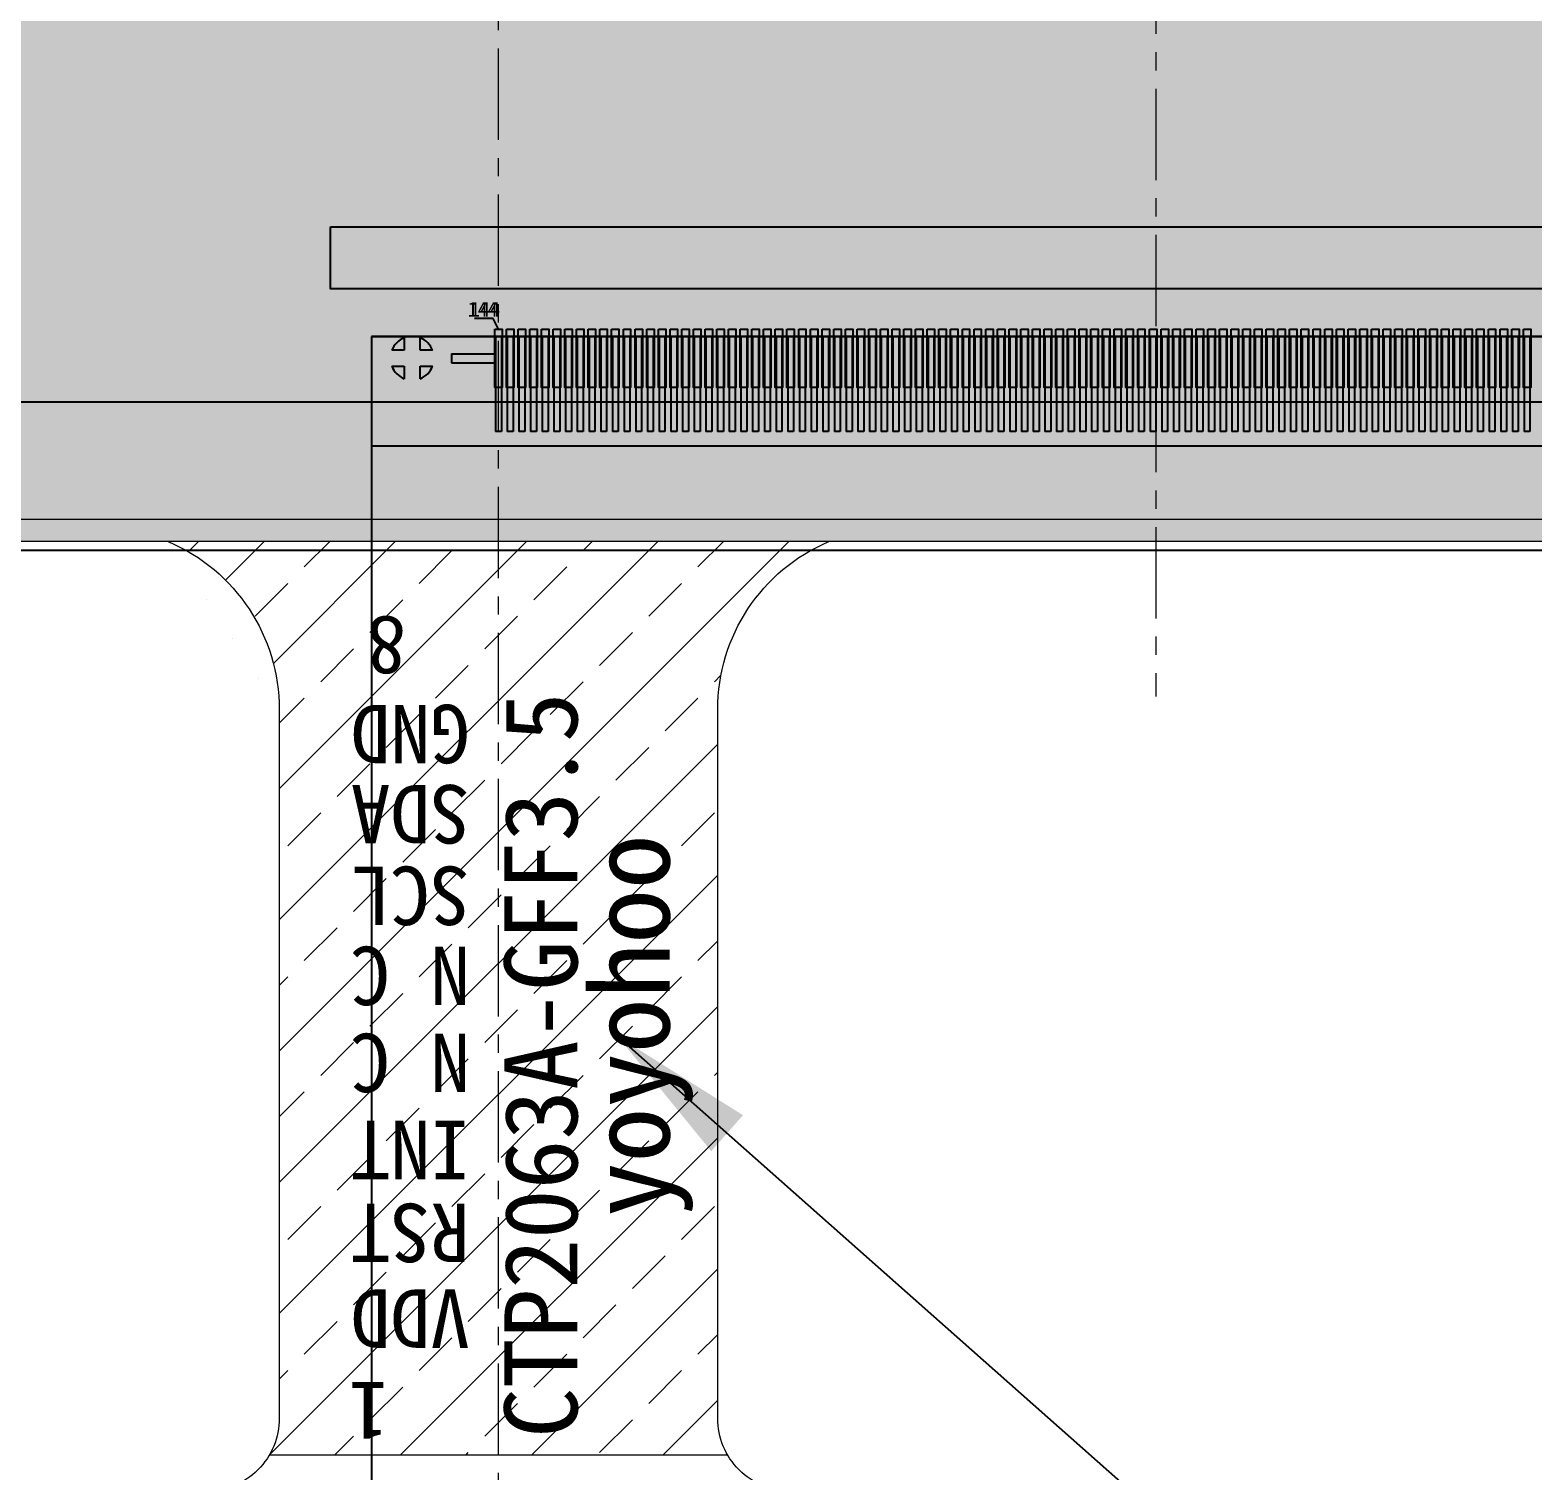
# Model space of a CAD drawing. Header units: millimetres. Extents: x 2436 to 2787, y -3116 to -2823.
# Drawn here: x 2520.86 to 2541.43, y -2970.53 to -2950.81 of the extents above; entities that cross this region are included whole.
import ezdxf

# ---------------------------------------------------------------- set-up
doc = ezdxf.new("R2010")
doc.units = ezdxf.units.MM
doc.linetypes.add('CENTER', pattern=[2, 1.25, -0.25, 0.25, -0.25])
for name, color, linetype, lineweight in [('center', 1, 'CENTER', 9), ('DIM', 3, 'Continuous', 13), ('TEXT', 4, 'Continuous', 13)]:
    doc.layers.add(name, color=color, linetype=linetype, lineweight=lineweight)
for name, color, linetype in [('Cover Lens 盖板', 6, 'Continuous'), ('fpc1', 40, 'Continuous'), ('housing', 7, 'Continuous'), ('MECH2', 5, 'Continuous'), ('TP-FPC', 5, 'Continuous'), ('保护膜', 3, 'Continuous'), ('铁框', 190, 'Continuous')]:
    doc.layers.add(name, color=color, linetype=linetype)
doc.styles.get("Standard").update_dxf_attribs({"font": ''})
doc.styles.add('SVA', font='')
doc.styles.add('宋体', font='')
doc.styles.get('Standard').set_extended_font_data('KaiTi_GB2312')
doc.styles.get('SVA').set_extended_font_data('SimSun')
doc.styles.get('宋体').set_extended_font_data('SimSun')
doc.dimstyles.new('Lei-标注', dxfattribs={"dimtxt": 2.5, "dimasz": 2, "dimexe": 0.5, "dimexo": 0.3, "dimtad": 1, "dimtxsty": '宋体', "dimcen": 2.5, "dimclrd": 8, "dimclre": 8, "dimclrt": 4, "dimadec": 0, "dimazin": 2, "dimtfac": 1, "dimtmove": 0, "dimatfit": 3, "dimfxl": 1, "dimarcsym": 0})
doc.dimstyles.new('SVA', dxfattribs={"dimscale": 0.7, "dimtxt": 3, "dimasz": 3, "dimexe": 1.25, "dimexo": 0.625, "dimtad": 1, "dimzin": 1, "dimdsep": 46, "dimtxsty": 'Standard', "dimcen": 3, "dimazin": 0, "dimtfac": 1, "dimtmove": 0, "dimatfit": 3, "dimfxl": 1, "dimlwd": 13, "dimlwe": 13, "dimarcsym": 0})

# ---------------------------------------------------------------- blocks, each defined once
blk = doc.blocks.new('DFGBDFBDFB')
at = {"layer": 'TEXT', "color": 7}
for p, q in [((1460.665, -128.071), (1460.665, -128.24)), ((1460.885, -128.24), (1460.885, -128.071)), ((1460.665, -128.24), (1460.496, -128.24)), ((1461.055, -128.24), (1460.885, -128.24)), ((1460.496, -128.46), (1460.665, -128.46)), ((1460.665, -128.46), (1460.665, -128.629)), ((1460.885, -128.629), (1460.885, -128.46)), ((1460.885, -128.46), (1461.055, -128.46))]:
    blk.add_line(p, q, dxfattribs=at)
for start, end in [(111.5102, 158.4898), (21.5102, 68.4898), (201.5102, 248.4898), (291.5102, 338.4898)]:
    blk.add_arc((1460.775, -128.35), 0.3, start, end, dxfattribs=at)
blk = doc.blocks.new('*D452')
at = {"layer": 'Defpoints', "color": 0, "transparency": 16777216}
for p in [(2508.639, -2958.133), (2478.31, -3008.133), (2541.949, -3008.133)]:
    blk.add_point(p, dxfattribs=at)
at = {"layer": '铁框', "color": 0, "lineweight": 13, "transparency": 16777216}
for p, q in [((2508.202, -2958.133), (2477.435, -2958.133)), ((2478.31, -2960.233), (2478.31, -3006.033)), ((2541.512, -3008.133), (2477.435, -3008.133))]:
    blk.add_line(p, q, dxfattribs=at)
at = {"layer": '铁框', "color": 0, "transparency": 16777216}
for points in [[(2477.96, -2960.233), (2478.66, -2960.233), (2478.31, -2958.133)], [(2477.96, -3006.033), (2478.66, -3006.033), (2478.31, -3008.133)]]:
    blk.add_solid(points, dxfattribs=at)
at = {"layer": '铁框', "color": 3, "transparency": 16777216, "insert": (2476.822, -2983.133), "char_height": 2.1, "attachment_point": 5, "rotation": 90}
blk.add_mtext('50.00', dxfattribs=at)
blk = doc.blocks.new('*D461')
at = {"layer": 'Defpoints', "color": 0, "transparency": 16777216}
for p in [(2508.839, -2957.813), (2486.143, -2991.313), (2525.219, -2991.313)]:
    blk.add_point(p, dxfattribs=at)
at = {"layer": '铁框', "color": 0, "lineweight": 13, "transparency": 16777216}
for p, q in [((2508.402, -2957.813), (2485.268, -2957.813)), ((2486.143, -2959.913), (2486.143, -2989.213)), ((2524.782, -2991.313), (2485.268, -2991.313))]:
    blk.add_line(p, q, dxfattribs=at)
at = {"layer": '铁框', "color": 0, "transparency": 16777216}
for points in [[(2485.793, -2959.913), (2486.493, -2959.913), (2486.143, -2957.813)], [(2485.793, -2989.213), (2486.493, -2989.213), (2486.143, -2991.313)]]:
    blk.add_solid(points, dxfattribs=at)
at = {"layer": '铁框', "color": 3, "transparency": 16777216, "insert": (2484.655, -2974.563), "char_height": 2.1, "attachment_point": 5, "rotation": 90}
blk.add_mtext('33.50%%P0.3', dxfattribs=at)
blk = doc.blocks.new('ctp')
at = {"layer": 'center'}
h = blk.add_hatch(color=7, dxfattribs=at)
h.dxf.hatch_style = 1
h.paths.add_polyline_path([(2207.121, -3029.313), (2179.991, -3029.313), (2179.991, -3112.713), (2207.121, -3112.713), (2207.121, -3105.503), (2182.191, -3105.503), (2182.191, -3031.163), (2207.121, -3031.163)], flags=17)
h.paths.add_polyline_path([(2234.251, -3029.313), (2207.121, -3029.313), (2207.121, -3031.163), (2232.051, -3031.163), (2232.051, -3105.503), (2207.121, -3105.503), (2207.121, -3112.713), (2228.251, -3112.713), (2228.251, -3113.013), (2234.251, -3113.013)], flags=17)
h.paths.add_polyline_path([(2234.551, -3029.013), (2207.121, -3029.013), (2207.121, -3029.313), (2234.251, -3029.313), (2234.251, -3113.013), (2234.551, -3113.013)])
h.paths.add_polyline_path([(2207.121, -3112.713), (2179.991, -3112.713), (2179.991, -3029.313), (2207.121, -3029.313), (2207.121, -3029.013), (2179.691, -3029.013), (2179.691, -3113.013), (2207.121, -3113.013)])
h.paths.add_polyline_path([(2228.251, -3112.713), (2207.121, -3112.713), (2207.121, -3113.013), (2228.251, -3113.013)], flags=16)
h.paths.add_polyline_path([(2199.451, -3125.532), (2199.451, -3111.27), (2197.951, -3111.27), (2197.951, -3125.532)], flags=9)
at = {"layer": 'TP-FPC', "lineweight": 5}
h = blk.add_hatch(dxfattribs=at)
h.set_pattern_fill('ANSI33', color=8, scale=0.2)
h.set_pattern_definition([(45, (1648.5871, -3281.8989), (-0.8980256, 0.8980256), []), (45, (1649.4851, -3281.8989), (-0.8980256, 0.8980256), [0.635, -0.3175])])
edge = h.paths.add_edge_path()
edge.add_line((2202.641, -3113.013), (2193.601, -3113.013))
edge.add_arc((2192.621, -3115.313), 2.5, 0, 66.9261, ccw=False)
edge.add_line((2195.121, -3115.313), (2195.121, -3125.013))
edge.add_arc((2194.121, -3125.013), 1, 330, 360, ccw=False)
edge.add_line((2194.987, -3125.513), (2201.255, -3125.513))
edge.add_arc((2202.121, -3125.013), 1, 180, 210, ccw=False)
edge.add_line((2201.121, -3125.013), (2201.121, -3115.313))
edge.add_arc((2203.621, -3115.313), 2.5, 113.0739, 180, ccw=False)
at = {"color": 1, "lineweight": 5}
blk.add_lwpolyline([(2198.121, -3147.513), (2198.121, -3102.447)], dxfattribs=at)
at = {"layer": 'Cover Lens 盖板', "lineweight": 5}
blk.add_lwpolyline([(2179.691, -3029.013), (2234.551, -3029.013), (2234.551, -3113.013), (2179.691, -3113.013)], close=True, dxfattribs=at)
at = {"layer": 'TP-FPC', "color": 8, "lineweight": 5}
blk.add_line((2194.987, -3125.513), (2201.255, -3125.513), dxfattribs=at)
at = {"layer": 'TP-FPC', "lineweight": 5}
blk.add_lwpolyline([(2193.601, -3113.013, -0.300614), (2195.121, -3115.313), (2195.121, -3125.013, -0.414214), (2194.121, -3126.013), (2193.121, -3126.013, 0.414214), (2192.621, -3126.513), (2192.621, -3137.513, 0.414214), (2193.121, -3138.013), (2194.871, -3138.013, -0.414214), (2195.871, -3139.013), (2195.871, -3146.313, 0.414214), (2196.071, -3146.513), (2200.171, -3146.513, 0.414214), (2200.371, -3146.313), (2200.371, -3139.013, -0.414214), (2201.371, -3138.013), (2203.121, -3138.013, 0.414214), (2203.621, -3137.513), (2203.621, -3126.513, 0.414214), (2203.121, -3126.013), (2202.121, -3126.013, -0.414214), (2201.121, -3125.013), (2201.121, -3115.313, -0.300614), (2202.641, -3113.013, -0.300614)], format="xyb", dxfattribs=at)
at = {"layer": '保护膜', "lineweight": 5}
blk.add_lwpolyline([(2233.251, -3117.713), (2229.251, -3117.713, -0.414214), (2228.251, -3116.713), (2228.251, -3112.713), (2179.991, -3112.713), (2179.991, -3029.313), (2234.251, -3029.313), (2234.251, -3116.713, -0.414214)], format="xyb", close=True, dxfattribs=at)
at = {"layer": 'TP-FPC', "color": 7, "lineweight": 5}
for s, height, rotation, p in [('8', 0.8, 180, (2196.86, -3114.038)), ('GND', 0.8, 180, (2197.731, -3115.248)), ('CTP2063A-GFF3.5', 1, 90, (2199.201, -3125.282)), ('SDA', 0.8, 180, (2197.731, -3116.346)), ('yoyohoo', 1.1, 90, (2200.462, -3122.259)), ('SCL', 0.8, 180, (2197.731, -3117.462)), ('N C', 0.8, 180, (2197.731, -3118.559)), ('N C', 0.8, 180, (2197.731, -3119.75)), ('INT', 0.8, 180, (2197.731, -3120.942)), ('RST', 0.8, 180, (2197.731, -3122.077)), ('VDD', 0.8, 180, (2197.731, -3123.25)), ('1', 0.8, 180, (2196.614, -3124.517))]:
    blk.add_text(s, height=height, rotation=rotation, dxfattribs=at).set_placement(p)

msp = doc.modelspace()

# ---------------------------------------------------------------- linework, layer by layer
at = {"color": 1}
for p, q in [((2527.197, -2954.757), (2526.94, -2954.757)), ((2527.269, -2954.903), (2527.197, -2954.757))]:
    msp.add_line(p, q, dxfattribs=at)
for points in [[(2509.789, -2874.563), (2562.749, -2874.563), (2562.749, -2955.903), (2509.789, -2955.903)], [(2524.969, -2953.503), (2547.819, -2953.503), (2547.819, -2954.353), (2524.969, -2954.353)], [(2527.219, -2954.903), (2527.319, -2954.903), (2527.319, -2955.703), (2527.219, -2955.703)], [(2527.379, -2954.903), (2527.479, -2954.903), (2527.479, -2955.703), (2527.379, -2955.703)], [(2527.539, -2954.903), (2527.639, -2954.903), (2527.639, -2955.703), (2527.539, -2955.703)], [(2527.699, -2954.903), (2527.799, -2954.903), (2527.799, -2955.703), (2527.699, -2955.703)], [(2527.859, -2954.903), (2527.959, -2954.903), (2527.959, -2955.703), (2527.859, -2955.703)], [(2528.019, -2954.903), (2528.119, -2954.903), (2528.119, -2955.703), (2528.019, -2955.703)], [(2528.179, -2954.903), (2528.279, -2954.903), (2528.279, -2955.703), (2528.179, -2955.703)], [(2528.339, -2954.903), (2528.439, -2954.903), (2528.439, -2955.703), (2528.339, -2955.703)], [(2528.499, -2954.903), (2528.599, -2954.903), (2528.599, -2955.703), (2528.499, -2955.703)], [(2528.659, -2954.903), (2528.759, -2954.903), (2528.759, -2955.703), (2528.659, -2955.703)], [(2528.819, -2954.903), (2528.919, -2954.903), (2528.919, -2955.703), (2528.819, -2955.703)], [(2528.979, -2954.903), (2529.079, -2954.903), (2529.079, -2955.703), (2528.979, -2955.703)], [(2529.139, -2954.903), (2529.239, -2954.903), (2529.239, -2955.703), (2529.139, -2955.703)], [(2529.299, -2954.903), (2529.399, -2954.903), (2529.399, -2955.703), (2529.299, -2955.703)], [(2529.459, -2954.903), (2529.559, -2954.903), (2529.559, -2955.703), (2529.459, -2955.703)], [(2529.619, -2954.903), (2529.719, -2954.903), (2529.719, -2955.703), (2529.619, -2955.703)], [(2529.779, -2954.903), (2529.879, -2954.903), (2529.879, -2955.703), (2529.779, -2955.703)], [(2529.939, -2954.903), (2530.039, -2954.903), (2530.039, -2955.703), (2529.939, -2955.703)], [(2530.099, -2954.903), (2530.199, -2954.903), (2530.199, -2955.703), (2530.099, -2955.703)], [(2530.259, -2954.903), (2530.359, -2954.903), (2530.359, -2955.703), (2530.259, -2955.703)], [(2530.419, -2954.903), (2530.519, -2954.903), (2530.519, -2955.703), (2530.419, -2955.703)], [(2530.579, -2954.903), (2530.679, -2954.903), (2530.679, -2955.703), (2530.579, -2955.703)], [(2530.739, -2954.903), (2530.839, -2954.903), (2530.839, -2955.703), (2530.739, -2955.703)], [(2530.899, -2954.903), (2530.999, -2954.903), (2530.999, -2955.703), (2530.899, -2955.703)], [(2531.059, -2954.903), (2531.159, -2954.903), (2531.159, -2955.703), (2531.059, -2955.703)], [(2531.219, -2954.903), (2531.319, -2954.903), (2531.319, -2955.703), (2531.219, -2955.703)], [(2531.379, -2954.903), (2531.479, -2954.903), (2531.479, -2955.703), (2531.379, -2955.703)], [(2531.539, -2954.903), (2531.639, -2954.903), (2531.639, -2955.703), (2531.539, -2955.703)], [(2531.699, -2954.903), (2531.799, -2954.903), (2531.799, -2955.703), (2531.699, -2955.703)], [(2531.859, -2954.903), (2531.959, -2954.903), (2531.959, -2955.703), (2531.859, -2955.703)], [(2532.019, -2954.903), (2532.119, -2954.903), (2532.119, -2955.703), (2532.019, -2955.703)], [(2532.179, -2954.903), (2532.279, -2954.903), (2532.279, -2955.703), (2532.179, -2955.703)], [(2532.339, -2954.903), (2532.439, -2954.903), (2532.439, -2955.703), (2532.339, -2955.703)], [(2532.499, -2954.903), (2532.599, -2954.903), (2532.599, -2955.703), (2532.499, -2955.703)], [(2532.659, -2954.903), (2532.759, -2954.903), (2532.759, -2955.703), (2532.659, -2955.703)], [(2532.819, -2954.903), (2532.919, -2954.903), (2532.919, -2955.703), (2532.819, -2955.703)], [(2532.979, -2954.903), (2533.079, -2954.903), (2533.079, -2955.703), (2532.979, -2955.703)], [(2533.139, -2954.903), (2533.239, -2954.903), (2533.239, -2955.703), (2533.139, -2955.703)], [(2533.299, -2954.903), (2533.399, -2954.903), (2533.399, -2955.703), (2533.299, -2955.703)], [(2533.459, -2954.903), (2533.559, -2954.903), (2533.559, -2955.703), (2533.459, -2955.703)], [(2533.619, -2954.903), (2533.719, -2954.903), (2533.719, -2955.703), (2533.619, -2955.703)], [(2533.779, -2954.903), (2533.879, -2954.903), (2533.879, -2955.703), (2533.779, -2955.703)], [(2533.939, -2954.903), (2534.039, -2954.903), (2534.039, -2955.703), (2533.939, -2955.703)], [(2534.099, -2954.903), (2534.199, -2954.903), (2534.199, -2955.703), (2534.099, -2955.703)], [(2534.259, -2954.903), (2534.359, -2954.903), (2534.359, -2955.703), (2534.259, -2955.703)], [(2534.419, -2954.903), (2534.519, -2954.903), (2534.519, -2955.703), (2534.419, -2955.703)], [(2534.579, -2954.903), (2534.679, -2954.903), (2534.679, -2955.703), (2534.579, -2955.703)], [(2534.739, -2954.903), (2534.839, -2954.903), (2534.839, -2955.703), (2534.739, -2955.703)], [(2534.899, -2954.903), (2534.999, -2954.903), (2534.999, -2955.703), (2534.899, -2955.703)], [(2535.059, -2954.903), (2535.159, -2954.903), (2535.159, -2955.703), (2535.059, -2955.703)], [(2535.219, -2954.903), (2535.319, -2954.903), (2535.319, -2955.703), (2535.219, -2955.703)], [(2535.379, -2954.903), (2535.479, -2954.903), (2535.479, -2955.703), (2535.379, -2955.703)], [(2535.539, -2954.903), (2535.639, -2954.903), (2535.639, -2955.703), (2535.539, -2955.703)], [(2535.699, -2954.903), (2535.799, -2954.903), (2535.799, -2955.703), (2535.699, -2955.703)], [(2535.859, -2954.903), (2535.959, -2954.903), (2535.959, -2955.703), (2535.859, -2955.703)], [(2536.019, -2954.903), (2536.119, -2954.903), (2536.119, -2955.703), (2536.019, -2955.703)], [(2536.179, -2954.903), (2536.279, -2954.903), (2536.279, -2955.703), (2536.179, -2955.703)], [(2536.339, -2954.903), (2536.439, -2954.903), (2536.439, -2955.703), (2536.339, -2955.703)], [(2536.499, -2954.903), (2536.599, -2954.903), (2536.599, -2955.703), (2536.499, -2955.703)], [(2536.659, -2954.903), (2536.759, -2954.903), (2536.759, -2955.703), (2536.659, -2955.703)], [(2536.819, -2954.903), (2536.919, -2954.903), (2536.919, -2955.703), (2536.819, -2955.703)], [(2536.979, -2954.903), (2537.079, -2954.903), (2537.079, -2955.703), (2536.979, -2955.703)], [(2537.139, -2954.903), (2537.239, -2954.903), (2537.239, -2955.703), (2537.139, -2955.703)], [(2537.299, -2954.903), (2537.399, -2954.903), (2537.399, -2955.703), (2537.299, -2955.703)], [(2537.459, -2954.903), (2537.559, -2954.903), (2537.559, -2955.703), (2537.459, -2955.703)], [(2537.619, -2954.903), (2537.719, -2954.903), (2537.719, -2955.703), (2537.619, -2955.703)], [(2537.779, -2954.903), (2537.879, -2954.903), (2537.879, -2955.703), (2537.779, -2955.703)], [(2537.939, -2954.903), (2538.039, -2954.903), (2538.039, -2955.703), (2537.939, -2955.703)], [(2538.099, -2954.903), (2538.199, -2954.903), (2538.199, -2955.703), (2538.099, -2955.703)], [(2538.259, -2954.903), (2538.359, -2954.903), (2538.359, -2955.703), (2538.259, -2955.703)], [(2538.419, -2954.903), (2538.519, -2954.903), (2538.519, -2955.703), (2538.419, -2955.703)], [(2538.579, -2954.903), (2538.679, -2954.903), (2538.679, -2955.703), (2538.579, -2955.703)], [(2538.739, -2954.903), (2538.839, -2954.903), (2538.839, -2955.703), (2538.739, -2955.703)], [(2538.899, -2954.903), (2538.999, -2954.903), (2538.999, -2955.703), (2538.899, -2955.703)], [(2539.059, -2954.903), (2539.159, -2954.903), (2539.159, -2955.703), (2539.059, -2955.703)], [(2539.219, -2954.903), (2539.319, -2954.903), (2539.319, -2955.703), (2539.219, -2955.703)], [(2539.379, -2954.903), (2539.479, -2954.903), (2539.479, -2955.703), (2539.379, -2955.703)], [(2539.539, -2954.903), (2539.639, -2954.903), (2539.639, -2955.703), (2539.539, -2955.703)], [(2539.699, -2954.903), (2539.799, -2954.903), (2539.799, -2955.703), (2539.699, -2955.703)], [(2539.859, -2954.903), (2539.959, -2954.903), (2539.959, -2955.703), (2539.859, -2955.703)], [(2540.019, -2954.903), (2540.119, -2954.903), (2540.119, -2955.703), (2540.019, -2955.703)], [(2540.179, -2954.903), (2540.279, -2954.903), (2540.279, -2955.703), (2540.179, -2955.703)], [(2540.339, -2954.903), (2540.439, -2954.903), (2540.439, -2955.703), (2540.339, -2955.703)], [(2540.499, -2954.903), (2540.599, -2954.903), (2540.599, -2955.703), (2540.499, -2955.703)], [(2540.659, -2954.903), (2540.759, -2954.903), (2540.759, -2955.703), (2540.659, -2955.703)], [(2540.819, -2954.903), (2540.919, -2954.903), (2540.919, -2955.703), (2540.819, -2955.703)], [(2540.979, -2954.903), (2541.079, -2954.903), (2541.079, -2955.703), (2540.979, -2955.703)], [(2541.139, -2954.903), (2541.239, -2954.903), (2541.239, -2955.703), (2541.139, -2955.703)], [(2541.299, -2954.903), (2541.399, -2954.903), (2541.399, -2955.703), (2541.299, -2955.703)]]:
    msp.add_lwpolyline(points, close=True, dxfattribs=at)
at = {"layer": 'center'}
msp.add_line((2536.269, -2871.613), (2536.269, -2959.933), dxfattribs=at)
at = {"layer": 'fpc1'}
for p, q in [((2525.53, -2955.003), (2551.888, -2955.003)), ((2551.888, -2955.003), (2525.53, -2955.003)), ((2525.53, -2955.003), (2551.888, -2955.003)), ((2525.53, -2955.003), (2525.53, -2959.533)), ((2525.53, -2956.503), (2551.888, -2956.503)), ((2525.53, -2957.933), (2525.53, -2970.833))]:
    msp.add_line(p, q, dxfattribs=at)
at = {"layer": 'housing'}
for p, q in [((2527.229, -2955.003), (2527.229, -2956.303)), ((2527.229, -2955.003), (2527.309, -2955.003)), ((2527.309, -2955.003), (2527.309, -2956.303)), ((2527.389, -2955.003), (2527.389, -2956.303)), ((2527.389, -2955.003), (2527.469, -2955.003)), ((2527.469, -2955.003), (2527.469, -2956.303)), ((2527.549, -2955.003), (2527.549, -2956.303)), ((2527.549, -2955.003), (2527.629, -2955.003)), ((2527.629, -2955.003), (2527.629, -2956.303)), ((2527.709, -2955.003), (2527.709, -2956.303)), ((2527.709, -2955.003), (2527.789, -2955.003)), ((2527.789, -2955.003), (2527.789, -2956.303)), ((2527.869, -2955.003), (2527.869, -2956.303)), ((2527.869, -2955.003), (2527.949, -2955.003)), ((2527.949, -2955.003), (2527.949, -2956.303)), ((2528.029, -2955.003), (2528.029, -2956.303)), ((2528.029, -2955.003), (2528.109, -2955.003)), ((2528.109, -2955.003), (2528.109, -2956.303)), ((2528.189, -2955.003), (2528.189, -2956.303)), ((2528.189, -2955.003), (2528.269, -2955.003)), ((2528.269, -2955.003), (2528.269, -2956.303)), ((2528.349, -2955.003), (2528.349, -2956.303)), ((2528.349, -2955.003), (2528.429, -2955.003)), ((2528.429, -2955.003), (2528.429, -2956.303)), ((2528.509, -2955.003), (2528.509, -2956.303)), ((2528.509, -2955.003), (2528.589, -2955.003)), ((2528.589, -2955.003), (2528.589, -2956.303)), ((2528.669, -2955.003), (2528.669, -2956.303)), ((2528.669, -2955.003), (2528.749, -2955.003)), ((2528.749, -2955.003), (2528.749, -2956.303)), ((2528.829, -2955.003), (2528.829, -2956.303)), ((2528.829, -2955.003), (2528.909, -2955.003)), ((2528.909, -2955.003), (2528.909, -2956.303)), ((2528.989, -2955.003), (2528.989, -2956.303)), ((2528.989, -2955.003), (2529.069, -2955.003)), ((2529.069, -2955.003), (2529.069, -2956.303)), ((2529.149, -2955.003), (2529.149, -2956.303)), ((2529.149, -2955.003), (2529.229, -2955.003)), ((2529.229, -2955.003), (2529.229, -2956.303)), ((2529.309, -2955.003), (2529.309, -2956.303)), ((2529.309, -2955.003), (2529.389, -2955.003)), ((2529.389, -2955.003), (2529.389, -2956.303)), ((2529.469, -2955.003), (2529.469, -2956.303)), ((2529.469, -2955.003), (2529.549, -2955.003)), ((2529.549, -2955.003), (2529.549, -2956.303)), ((2529.629, -2955.003), (2529.629, -2956.303)), ((2529.629, -2955.003), (2529.709, -2955.003)), ((2529.709, -2955.003), (2529.709, -2956.303)), ((2529.789, -2955.003), (2529.789, -2956.303)), ((2529.789, -2955.003), (2529.869, -2955.003)), ((2529.869, -2955.003), (2529.869, -2956.303)), ((2529.949, -2955.003), (2529.949, -2956.303)), ((2529.949, -2955.003), (2530.029, -2955.003)), ((2530.029, -2955.003), (2530.029, -2956.303)), ((2530.109, -2955.003), (2530.109, -2956.303)), ((2530.109, -2955.003), (2530.189, -2955.003)), ((2530.189, -2955.003), (2530.189, -2956.303)), ((2530.269, -2955.003), (2530.269, -2956.303)), ((2530.269, -2955.003), (2530.349, -2955.003)), ((2530.349, -2955.003), (2530.349, -2956.303)), ((2530.429, -2955.003), (2530.429, -2956.303)), ((2530.429, -2955.003), (2530.509, -2955.003)), ((2530.509, -2955.003), (2530.509, -2956.303)), ((2530.589, -2955.003), (2530.589, -2956.303)), ((2530.589, -2955.003), (2530.669, -2955.003)), ((2530.669, -2955.003), (2530.669, -2956.303)), ((2530.749, -2955.003), (2530.749, -2956.303)), ((2530.749, -2955.003), (2530.829, -2955.003)), ((2530.829, -2955.003), (2530.829, -2956.303)), ((2530.909, -2955.003), (2530.909, -2956.303)), ((2530.909, -2955.003), (2530.989, -2955.003)), ((2530.989, -2955.003), (2530.989, -2956.303)), ((2531.069, -2955.003), (2531.069, -2956.303)), ((2531.069, -2955.003), (2531.149, -2955.003)), ((2531.149, -2955.003), (2531.149, -2956.303)), ((2531.229, -2955.003), (2531.229, -2956.303)), ((2531.229, -2955.003), (2531.309, -2955.003)), ((2531.309, -2955.003), (2531.309, -2956.303)), ((2531.389, -2955.003), (2531.389, -2956.303)), ((2531.389, -2955.003), (2531.469, -2955.003)), ((2531.469, -2955.003), (2531.469, -2956.303)), ((2531.549, -2955.003), (2531.549, -2956.303)), ((2531.549, -2955.003), (2531.629, -2955.003)), ((2531.629, -2955.003), (2531.629, -2956.303)), ((2531.709, -2955.003), (2531.709, -2956.303)), ((2531.709, -2955.003), (2531.789, -2955.003)), ((2531.789, -2955.003), (2531.789, -2956.303)), ((2531.869, -2955.003), (2531.869, -2956.303)), ((2531.869, -2955.003), (2531.949, -2955.003)), ((2531.949, -2955.003), (2531.949, -2956.303)), ((2532.029, -2955.003), (2532.029, -2956.303)), ((2532.029, -2955.003), (2532.109, -2955.003)), ((2532.109, -2955.003), (2532.109, -2956.303)), ((2532.189, -2955.003), (2532.189, -2956.303)), ((2532.189, -2955.003), (2532.269, -2955.003)), ((2532.269, -2955.003), (2532.269, -2956.303)), ((2532.349, -2955.003), (2532.349, -2956.303)), ((2532.349, -2955.003), (2532.429, -2955.003)), ((2532.429, -2955.003), (2532.429, -2956.303)), ((2532.509, -2955.003), (2532.509, -2956.303)), ((2532.509, -2955.003), (2532.589, -2955.003)), ((2532.589, -2955.003), (2532.589, -2956.303)), ((2532.669, -2955.003), (2532.669, -2956.303)), ((2532.669, -2955.003), (2532.749, -2955.003)), ((2532.749, -2955.003), (2532.749, -2956.303)), ((2532.829, -2955.003), (2532.829, -2956.303)), ((2532.829, -2955.003), (2532.909, -2955.003)), ((2532.909, -2955.003), (2532.909, -2956.303)), ((2532.989, -2955.003), (2532.989, -2956.303)), ((2532.989, -2955.003), (2533.069, -2955.003)), ((2533.069, -2955.003), (2533.069, -2956.303)), ((2533.149, -2955.003), (2533.149, -2956.303)), ((2533.149, -2955.003), (2533.229, -2955.003)), ((2533.229, -2955.003), (2533.229, -2956.303)), ((2533.309, -2955.003), (2533.309, -2956.303)), ((2533.309, -2955.003), (2533.389, -2955.003)), ((2533.389, -2955.003), (2533.389, -2956.303)), ((2533.469, -2955.003), (2533.469, -2956.303)), ((2533.469, -2955.003), (2533.549, -2955.003)), ((2533.549, -2955.003), (2533.549, -2956.303)), ((2533.629, -2955.003), (2533.629, -2956.303)), ((2533.629, -2955.003), (2533.709, -2955.003)), ((2533.709, -2955.003), (2533.709, -2956.303)), ((2533.789, -2955.003), (2533.789, -2956.303)), ((2533.789, -2955.003), (2533.869, -2955.003)), ((2533.869, -2955.003), (2533.869, -2956.303)), ((2533.949, -2955.003), (2533.949, -2956.303)), ((2533.949, -2955.003), (2534.029, -2955.003)), ((2534.029, -2955.003), (2534.029, -2956.303)), ((2534.109, -2955.003), (2534.109, -2956.303)), ((2534.109, -2955.003), (2534.189, -2955.003)), ((2534.189, -2955.003), (2534.189, -2956.303)), ((2534.269, -2955.003), (2534.269, -2956.303)), ((2534.269, -2955.003), (2534.349, -2955.003)), ((2534.349, -2955.003), (2534.349, -2956.303)), ((2534.429, -2955.003), (2534.429, -2956.303)), ((2534.429, -2955.003), (2534.509, -2955.003)), ((2534.509, -2955.003), (2534.509, -2956.303)), ((2534.589, -2955.003), (2534.589, -2956.303)), ((2534.589, -2955.003), (2534.669, -2955.003)), ((2534.669, -2955.003), (2534.669, -2956.303)), ((2534.749, -2955.003), (2534.749, -2956.303)), ((2534.749, -2955.003), (2534.829, -2955.003)), ((2534.829, -2955.003), (2534.829, -2956.303)), ((2534.909, -2955.003), (2534.909, -2956.303)), ((2534.909, -2955.003), (2534.989, -2955.003)), ((2534.989, -2955.003), (2534.989, -2956.303)), ((2535.069, -2955.003), (2535.069, -2956.303)), ((2535.069, -2955.003), (2535.149, -2955.003)), ((2535.149, -2955.003), (2535.149, -2956.303)), ((2535.229, -2955.003), (2535.229, -2956.303)), ((2535.229, -2955.003), (2535.309, -2955.003)), ((2535.309, -2955.003), (2535.309, -2956.303)), ((2535.389, -2955.003), (2535.389, -2956.303)), ((2535.389, -2955.003), (2535.469, -2955.003)), ((2535.469, -2955.003), (2535.469, -2956.303)), ((2535.549, -2955.003), (2535.549, -2956.303)), ((2535.549, -2955.003), (2535.629, -2955.003)), ((2535.629, -2955.003), (2535.629, -2956.303)), ((2535.709, -2955.003), (2535.709, -2956.303)), ((2535.709, -2955.003), (2535.789, -2955.003)), ((2535.789, -2955.003), (2535.789, -2956.303)), ((2535.869, -2955.003), (2535.869, -2956.303)), ((2535.869, -2955.003), (2535.949, -2955.003)), ((2535.949, -2955.003), (2535.949, -2956.303)), ((2536.029, -2955.003), (2536.029, -2956.303)), ((2536.029, -2955.003), (2536.109, -2955.003)), ((2536.109, -2955.003), (2536.109, -2956.303)), ((2536.189, -2955.003), (2536.189, -2956.303)), ((2536.189, -2955.003), (2536.269, -2955.003)), ((2536.269, -2955.003), (2536.269, -2956.303)), ((2536.349, -2955.003), (2536.349, -2956.303)), ((2536.349, -2955.003), (2536.429, -2955.003)), ((2536.429, -2955.003), (2536.429, -2956.303)), ((2536.509, -2955.003), (2536.509, -2956.303)), ((2536.509, -2955.003), (2536.589, -2955.003)), ((2536.589, -2955.003), (2536.589, -2956.303)), ((2536.669, -2955.003), (2536.669, -2956.303)), ((2536.669, -2955.003), (2536.749, -2955.003)), ((2536.749, -2955.003), (2536.749, -2956.303)), ((2536.829, -2955.003), (2536.829, -2956.303)), ((2536.829, -2955.003), (2536.909, -2955.003)), ((2536.909, -2955.003), (2536.909, -2956.303)), ((2536.989, -2955.003), (2536.989, -2956.303)), ((2536.989, -2955.003), (2537.069, -2955.003)), ((2537.069, -2955.003), (2537.069, -2956.303)), ((2537.149, -2955.003), (2537.149, -2956.303)), ((2537.149, -2955.003), (2537.229, -2955.003)), ((2537.229, -2955.003), (2537.229, -2956.303)), ((2537.309, -2955.003), (2537.309, -2956.303)), ((2537.309, -2955.003), (2537.389, -2955.003)), ((2537.389, -2955.003), (2537.389, -2956.303)), ((2537.469, -2955.003), (2537.469, -2956.303)), ((2537.469, -2955.003), (2537.549, -2955.003)), ((2537.549, -2955.003), (2537.549, -2956.303)), ((2537.629, -2955.003), (2537.629, -2956.303)), ((2537.629, -2955.003), (2537.709, -2955.003)), ((2537.709, -2955.003), (2537.709, -2956.303)), ((2537.789, -2955.003), (2537.789, -2956.303)), ((2537.789, -2955.003), (2537.869, -2955.003)), ((2537.869, -2955.003), (2537.869, -2956.303)), ((2537.949, -2955.003), (2537.949, -2956.303)), ((2537.949, -2955.003), (2538.029, -2955.003)), ((2538.029, -2955.003), (2538.029, -2956.303)), ((2538.109, -2955.003), (2538.109, -2956.303)), ((2538.109, -2955.003), (2538.189, -2955.003)), ((2538.189, -2955.003), (2538.189, -2956.303)), ((2538.269, -2955.003), (2538.269, -2956.303)), ((2538.269, -2955.003), (2538.349, -2955.003)), ((2538.349, -2955.003), (2538.349, -2956.303)), ((2538.429, -2955.003), (2538.429, -2956.303)), ((2538.429, -2955.003), (2538.509, -2955.003)), ((2538.509, -2955.003), (2538.509, -2956.303)), ((2538.589, -2955.003), (2538.589, -2956.303)), ((2538.589, -2955.003), (2538.669, -2955.003)), ((2538.669, -2955.003), (2538.669, -2956.303)), ((2538.749, -2955.003), (2538.749, -2956.303)), ((2538.749, -2955.003), (2538.829, -2955.003)), ((2538.829, -2955.003), (2538.829, -2956.303)), ((2538.909, -2955.003), (2538.909, -2956.303)), ((2538.909, -2955.003), (2538.989, -2955.003)), ((2538.989, -2955.003), (2538.989, -2956.303)), ((2539.069, -2955.003), (2539.069, -2956.303)), ((2539.069, -2955.003), (2539.149, -2955.003)), ((2539.149, -2955.003), (2539.149, -2956.303)), ((2539.229, -2955.003), (2539.229, -2956.303)), ((2539.229, -2955.003), (2539.309, -2955.003)), ((2539.309, -2955.003), (2539.309, -2956.303)), ((2539.389, -2955.003), (2539.389, -2956.303)), ((2539.389, -2955.003), (2539.469, -2955.003)), ((2539.469, -2955.003), (2539.469, -2956.303)), ((2539.549, -2955.003), (2539.549, -2956.303)), ((2539.549, -2955.003), (2539.629, -2955.003)), ((2539.629, -2955.003), (2539.629, -2956.303)), ((2539.709, -2955.003), (2539.709, -2956.303)), ((2539.709, -2955.003), (2539.789, -2955.003)), ((2539.789, -2955.003), (2539.789, -2956.303)), ((2539.869, -2955.003), (2539.869, -2956.303)), ((2539.869, -2955.003), (2539.949, -2955.003)), ((2539.949, -2955.003), (2539.949, -2956.303)), ((2540.029, -2955.003), (2540.029, -2956.303)), ((2540.029, -2955.003), (2540.109, -2955.003)), ((2540.109, -2955.003), (2540.109, -2956.303)), ((2540.189, -2955.003), (2540.189, -2956.303)), ((2540.189, -2955.003), (2540.269, -2955.003)), ((2540.269, -2955.003), (2540.269, -2956.303)), ((2540.349, -2955.003), (2540.349, -2956.303)), ((2540.349, -2955.003), (2540.429, -2955.003)), ((2540.429, -2955.003), (2540.429, -2956.303)), ((2540.509, -2955.003), (2540.509, -2956.303)), ((2540.509, -2955.003), (2540.589, -2955.003)), ((2540.589, -2955.003), (2540.589, -2956.303)), ((2540.669, -2955.003), (2540.669, -2956.303)), ((2540.669, -2955.003), (2540.749, -2955.003)), ((2540.749, -2955.003), (2540.749, -2956.303)), ((2540.829, -2955.003), (2540.829, -2956.303)), ((2540.829, -2955.003), (2540.909, -2955.003)), ((2540.909, -2955.003), (2540.909, -2956.303)), ((2540.989, -2955.003), (2540.989, -2956.303)), ((2540.989, -2955.003), (2541.069, -2955.003)), ((2541.069, -2955.003), (2541.069, -2956.303)), ((2541.149, -2955.003), (2541.149, -2956.303)), ((2541.149, -2955.003), (2541.229, -2955.003)), ((2541.229, -2955.003), (2541.229, -2956.303)), ((2541.309, -2955.003), (2541.309, -2956.303)), ((2541.309, -2955.003), (2541.389, -2955.003)), ((2541.389, -2955.003), (2541.389, -2956.303)), ((2526.629, -2955.243), (2526.629, -2955.363)), ((2526.629, -2955.243), (2527.229, -2955.243)), ((2526.629, -2955.363), (2527.229, -2955.363)), ((2556.699, -2957.933), (2516.639, -2957.933))]:
    msp.add_line(p, q, dxfattribs=at)
for points in [[(2527.309, -2956.303), (2527.229, -2956.303)], [(2527.469, -2956.303), (2527.389, -2956.303)], [(2527.629, -2956.303), (2527.549, -2956.303)], [(2527.789, -2956.303), (2527.709, -2956.303)], [(2527.949, -2956.303), (2527.869, -2956.303)], [(2528.109, -2956.303), (2528.029, -2956.303)], [(2528.269, -2956.303), (2528.189, -2956.303)], [(2528.429, -2956.303), (2528.349, -2956.303)], [(2528.589, -2956.303), (2528.509, -2956.303)], [(2528.749, -2956.303), (2528.669, -2956.303)], [(2528.909, -2956.303), (2528.829, -2956.303)], [(2529.069, -2956.303), (2528.989, -2956.303)], [(2529.229, -2956.303), (2529.149, -2956.303)], [(2529.389, -2956.303), (2529.309, -2956.303)], [(2529.549, -2956.303), (2529.469, -2956.303)], [(2529.709, -2956.303), (2529.629, -2956.303)], [(2529.869, -2956.303), (2529.789, -2956.303)], [(2530.029, -2956.303), (2529.949, -2956.303)], [(2530.189, -2956.303), (2530.109, -2956.303)], [(2530.349, -2956.303), (2530.269, -2956.303)], [(2530.509, -2956.303), (2530.429, -2956.303)], [(2530.669, -2956.303), (2530.589, -2956.303)], [(2530.829, -2956.303), (2530.749, -2956.303)], [(2530.989, -2956.303), (2530.909, -2956.303)], [(2531.149, -2956.303), (2531.069, -2956.303)], [(2531.309, -2956.303), (2531.229, -2956.303)], [(2531.469, -2956.303), (2531.389, -2956.303)], [(2531.629, -2956.303), (2531.549, -2956.303)], [(2531.789, -2956.303), (2531.709, -2956.303)], [(2531.949, -2956.303), (2531.869, -2956.303)], [(2532.109, -2956.303), (2532.029, -2956.303)], [(2532.269, -2956.303), (2532.189, -2956.303)], [(2532.429, -2956.303), (2532.349, -2956.303)], [(2532.589, -2956.303), (2532.509, -2956.303)], [(2532.749, -2956.303), (2532.669, -2956.303)], [(2532.909, -2956.303), (2532.829, -2956.303)], [(2533.069, -2956.303), (2532.989, -2956.303)], [(2533.229, -2956.303), (2533.149, -2956.303)], [(2533.389, -2956.303), (2533.309, -2956.303)], [(2533.549, -2956.303), (2533.469, -2956.303)], [(2533.709, -2956.303), (2533.629, -2956.303)], [(2533.869, -2956.303), (2533.789, -2956.303)], [(2534.029, -2956.303), (2533.949, -2956.303)], [(2534.189, -2956.303), (2534.109, -2956.303)], [(2534.349, -2956.303), (2534.269, -2956.303)], [(2534.509, -2956.303), (2534.429, -2956.303)], [(2534.669, -2956.303), (2534.589, -2956.303)], [(2534.829, -2956.303), (2534.749, -2956.303)], [(2534.989, -2956.303), (2534.909, -2956.303)], [(2535.149, -2956.303), (2535.069, -2956.303)], [(2535.309, -2956.303), (2535.229, -2956.303)], [(2535.469, -2956.303), (2535.389, -2956.303)], [(2535.629, -2956.303), (2535.549, -2956.303)], [(2535.789, -2956.303), (2535.709, -2956.303)], [(2535.949, -2956.303), (2535.869, -2956.303)], [(2536.109, -2956.303), (2536.029, -2956.303)], [(2536.269, -2956.303), (2536.189, -2956.303)], [(2536.429, -2956.303), (2536.349, -2956.303)], [(2536.589, -2956.303), (2536.509, -2956.303)], [(2536.749, -2956.303), (2536.669, -2956.303)], [(2536.909, -2956.303), (2536.829, -2956.303)], [(2537.069, -2956.303), (2536.989, -2956.303)], [(2537.229, -2956.303), (2537.149, -2956.303)], [(2537.389, -2956.303), (2537.309, -2956.303)], [(2537.549, -2956.303), (2537.469, -2956.303)], [(2537.709, -2956.303), (2537.629, -2956.303)], [(2537.869, -2956.303), (2537.789, -2956.303)], [(2538.029, -2956.303), (2537.949, -2956.303)], [(2538.189, -2956.303), (2538.109, -2956.303)], [(2538.349, -2956.303), (2538.269, -2956.303)], [(2538.509, -2956.303), (2538.429, -2956.303)], [(2538.669, -2956.303), (2538.589, -2956.303)], [(2538.829, -2956.303), (2538.749, -2956.303)], [(2538.989, -2956.303), (2538.909, -2956.303)], [(2539.149, -2956.303), (2539.069, -2956.303)], [(2539.309, -2956.303), (2539.229, -2956.303)], [(2539.469, -2956.303), (2539.389, -2956.303)], [(2539.629, -2956.303), (2539.549, -2956.303)], [(2539.789, -2956.303), (2539.709, -2956.303)], [(2539.949, -2956.303), (2539.869, -2956.303)], [(2540.109, -2956.303), (2540.029, -2956.303)], [(2540.269, -2956.303), (2540.189, -2956.303)], [(2540.429, -2956.303), (2540.349, -2956.303)], [(2540.589, -2956.303), (2540.509, -2956.303)], [(2540.749, -2956.303), (2540.669, -2956.303)], [(2540.909, -2956.303), (2540.829, -2956.303)], [(2541.069, -2956.303), (2540.989, -2956.303)], [(2541.229, -2956.303), (2541.149, -2956.303)], [(2541.389, -2956.303), (2541.309, -2956.303)]]:
    msp.add_lwpolyline(points, dxfattribs=at)
at = {"layer": 'MECH2'}
for p, q in [((2527.197, -2954.757), (2526.94, -2954.757)), ((2527.197, -2954.757), (2526.94, -2954.757)), ((2527.269, -2954.903), (2527.197, -2954.757)), ((2527.269, -2954.903), (2527.197, -2954.757)), ((2525.979, -2955.023), (2525.979, -2955.193)), ((2525.979, -2955.023), (2525.979, -2955.193)), ((2526.199, -2955.193), (2526.199, -2955.023)), ((2526.199, -2955.193), (2526.199, -2955.023)), ((2527.219, -2954.903), (2527.319, -2954.903)), ((2527.379, -2954.903), (2527.479, -2954.903)), ((2527.539, -2954.903), (2527.639, -2954.903)), ((2527.699, -2954.903), (2527.799, -2954.903)), ((2527.859, -2954.903), (2527.959, -2954.903)), ((2528.019, -2954.903), (2528.119, -2954.903)), ((2528.179, -2954.903), (2528.279, -2954.903)), ((2528.339, -2954.903), (2528.439, -2954.903)), ((2528.499, -2954.903), (2528.599, -2954.903)), ((2528.659, -2954.903), (2528.759, -2954.903)), ((2528.819, -2954.903), (2528.919, -2954.903)), ((2528.979, -2954.903), (2529.079, -2954.903)), ((2529.139, -2954.903), (2529.239, -2954.903)), ((2529.299, -2954.903), (2529.399, -2954.903)), ((2529.459, -2954.903), (2529.559, -2954.903)), ((2529.619, -2954.903), (2529.719, -2954.903)), ((2529.779, -2954.903), (2529.879, -2954.903)), ((2529.939, -2954.903), (2530.039, -2954.903)), ((2530.099, -2954.903), (2530.199, -2954.903)), ((2530.259, -2954.903), (2530.359, -2954.903)), ((2530.419, -2954.903), (2530.519, -2954.903)), ((2530.579, -2954.903), (2530.679, -2954.903)), ((2530.739, -2954.903), (2530.839, -2954.903)), ((2530.899, -2954.903), (2530.999, -2954.903)), ((2531.059, -2954.903), (2531.159, -2954.903)), ((2531.219, -2954.903), (2531.319, -2954.903)), ((2531.379, -2954.903), (2531.479, -2954.903)), ((2531.539, -2954.903), (2531.639, -2954.903)), ((2531.699, -2954.903), (2531.799, -2954.903)), ((2531.859, -2954.903), (2531.959, -2954.903)), ((2532.019, -2954.903), (2532.119, -2954.903)), ((2532.179, -2954.903), (2532.279, -2954.903)), ((2532.339, -2954.903), (2532.439, -2954.903)), ((2532.499, -2954.903), (2532.599, -2954.903)), ((2532.659, -2954.903), (2532.759, -2954.903)), ((2532.819, -2954.903), (2532.919, -2954.903)), ((2532.979, -2954.903), (2533.079, -2954.903)), ((2533.139, -2954.903), (2533.239, -2954.903)), ((2533.299, -2954.903), (2533.399, -2954.903)), ((2533.459, -2954.903), (2533.559, -2954.903)), ((2533.619, -2954.903), (2533.719, -2954.903)), ((2533.779, -2954.903), (2533.879, -2954.903)), ((2533.939, -2954.903), (2534.039, -2954.903)), ((2534.099, -2954.903), (2534.199, -2954.903)), ((2534.259, -2954.903), (2534.359, -2954.903)), ((2534.419, -2954.903), (2534.519, -2954.903)), ((2534.579, -2954.903), (2534.679, -2954.903)), ((2534.739, -2954.903), (2534.839, -2954.903)), ((2534.899, -2954.903), (2534.999, -2954.903)), ((2535.059, -2954.903), (2535.159, -2954.903)), ((2535.219, -2954.903), (2535.319, -2954.903)), ((2535.379, -2954.903), (2535.479, -2954.903)), ((2535.539, -2954.903), (2535.639, -2954.903)), ((2535.699, -2954.903), (2535.799, -2954.903)), ((2535.859, -2954.903), (2535.959, -2954.903)), ((2536.019, -2954.903), (2536.119, -2954.903)), ((2536.179, -2954.903), (2536.279, -2954.903)), ((2536.339, -2954.903), (2536.439, -2954.903)), ((2536.499, -2954.903), (2536.599, -2954.903)), ((2536.659, -2954.903), (2536.759, -2954.903)), ((2536.819, -2954.903), (2536.919, -2954.903)), ((2536.979, -2954.903), (2537.079, -2954.903)), ((2537.139, -2954.903), (2537.239, -2954.903)), ((2537.299, -2954.903), (2537.399, -2954.903)), ((2537.459, -2954.903), (2537.559, -2954.903)), ((2537.619, -2954.903), (2537.719, -2954.903)), ((2537.779, -2954.903), (2537.879, -2954.903)), ((2537.939, -2954.903), (2538.039, -2954.903)), ((2538.099, -2954.903), (2538.199, -2954.903)), ((2538.259, -2954.903), (2538.359, -2954.903)), ((2538.419, -2954.903), (2538.519, -2954.903)), ((2538.579, -2954.903), (2538.679, -2954.903)), ((2538.739, -2954.903), (2538.839, -2954.903)), ((2538.899, -2954.903), (2538.999, -2954.903)), ((2539.059, -2954.903), (2539.159, -2954.903)), ((2539.219, -2954.903), (2539.319, -2954.903)), ((2539.379, -2954.903), (2539.479, -2954.903)), ((2539.539, -2954.903), (2539.639, -2954.903)), ((2539.699, -2954.903), (2539.799, -2954.903)), ((2539.859, -2954.903), (2539.959, -2954.903)), ((2540.019, -2954.903), (2540.119, -2954.903)), ((2540.179, -2954.903), (2540.279, -2954.903)), ((2540.339, -2954.903), (2540.439, -2954.903)), ((2540.499, -2954.903), (2540.599, -2954.903)), ((2540.659, -2954.903), (2540.759, -2954.903)), ((2540.819, -2954.903), (2540.919, -2954.903)), ((2540.979, -2954.903), (2541.079, -2954.903)), ((2541.139, -2954.903), (2541.239, -2954.903)), ((2541.299, -2954.903), (2541.399, -2954.903)), ((2525.979, -2955.193), (2525.81, -2955.193)), ((2525.979, -2955.193), (2525.81, -2955.193)), ((2526.368, -2955.193), (2526.199, -2955.193)), ((2526.368, -2955.193), (2526.199, -2955.193)), ((2525.81, -2955.413), (2525.979, -2955.413)), ((2525.81, -2955.413), (2525.979, -2955.413)), ((2525.979, -2955.413), (2525.979, -2955.582)), ((2525.979, -2955.413), (2525.979, -2955.582)), ((2526.199, -2955.582), (2526.199, -2955.413)), ((2526.199, -2955.413), (2526.368, -2955.413)), ((2526.199, -2955.582), (2526.199, -2955.413)), ((2526.199, -2955.413), (2526.368, -2955.413))]:
    msp.add_line(p, q, dxfattribs=at)
for start, end in [(111.5102, 158.4898), (111.5102, 158.4898), (21.5102, 68.4898), (21.5102, 68.4898), (201.5102, 248.4898), (201.5102, 248.4898), (291.5102, 338.4898), (291.5102, 338.4898)]:
    msp.add_arc((2526.089, -2955.303), 0.3, start, end, dxfattribs=at)

# ---------------------------------------------------------------- block references
at = {"color": 1}
msp.add_blockref('DFGBDFBDFB', (1065.314, -2826.953), dxfattribs=at)
at = {"layer": 'center', "color": 0}
msp.add_blockref('ctp', (329.149, 155.201), dxfattribs=at)

# ---------------------------------------------------------------- texts
at = {"color": 1, "insert": (2526.882, -2954.531), "char_height": 0.2, "width": 0.59598, "attachment_point": 1, "style": 'SVA'}
msp.add_mtext('{\\C1;144}', dxfattribs=at)
at = {"layer": 'MECH2', "style": 'SVA'}
msp.add_text('144', height=0.2, dxfattribs=at).set_placement((2526.849, -2954.731))
at = {"layer": 'MECH2', "insert": (2526.882, -2954.531), "char_height": 0.2, "width": 0.59598, "attachment_point": 1, "style": 'SVA'}
msp.add_mtext('{\\C1;144}', dxfattribs=at)

# ---------------------------------------------------------------- dimensions: what is measured, and where the dimension line sits
at = {"layer": '铁框', "color": 0}
dim = msp.add_linear_dim(base=(2486.143, -2991.313), p1=(2508.839, -2957.813), p2=(2525.219, -2991.313), angle=90, text='<>%%P0.3', dimstyle='SVA', override={"dimclrt": 3}, dxfattribs=at)
dim.commit()
dim.dimension.update_dxf_attribs({"geometry": '*D461', "text_midpoint": (2484.655, -2974.563)})
dim = msp.add_linear_dim(base=(2478.31, -3008.133), p1=(2508.639, -2958.133), p2=(2541.949, -3008.133), angle=90, dimstyle='SVA', override={"dimclrt": 3}, dxfattribs=at)
dim.commit()
dim.dimension.update_dxf_attribs({"geometry": '*D452', "text_midpoint": (2476.822, -2983.133)})

# ---------------------------------------------------------------- leaders
at = {"layer": 'DIM', "lineweight": 5}
msp.add_leader([(2528.902, -2964.585), (2541.387, -2975.642)], dimstyle='Lei-标注', dxfattribs=at)

doc.saveas('drawing.dxf')
